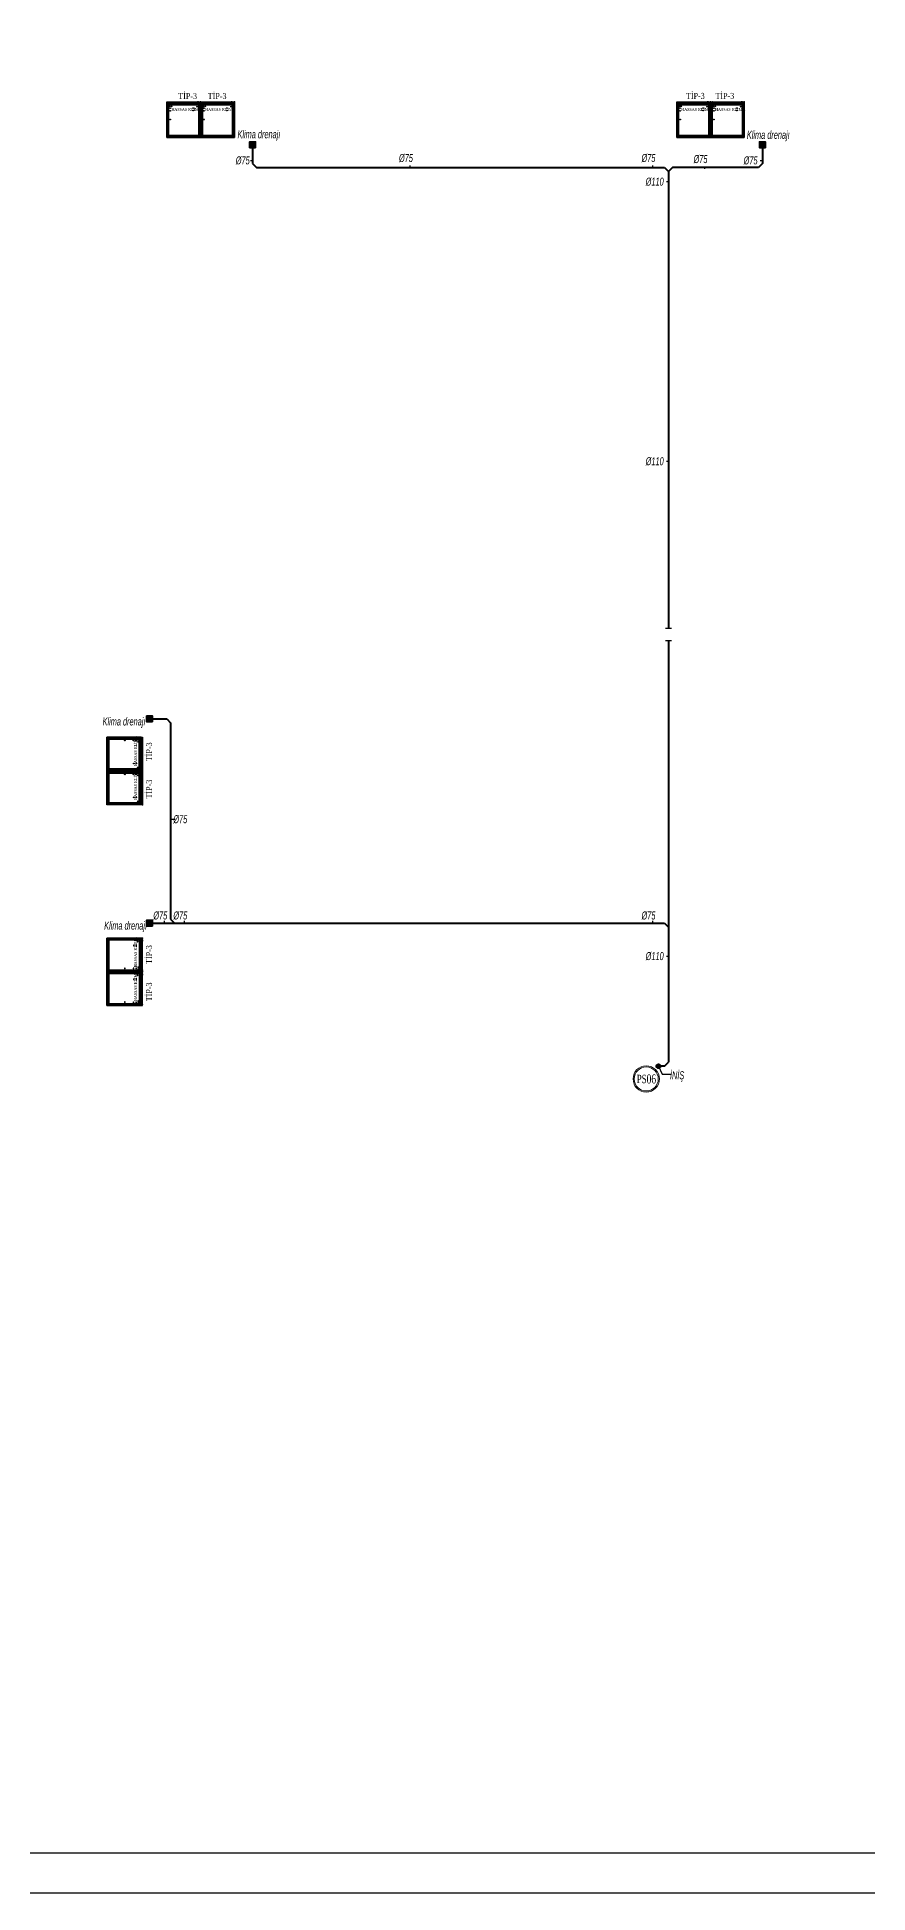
# Model space of a CAD drawing. Header units: centimetres. Extents: x 372964 to 529194, y 28783 to 59011.
# Drawn here: x 453403 to 455481, y 50011 to 54649 of the extents above; entities that cross this region are included whole.
import ezdxf
from ezdxf.enums import TextEntityAlignment as Align

# ---------------------------------------------------------------- set-up
doc = ezdxf.new("R2010")
doc.units = ezdxf.units.CM
for name, color, linetype, lineweight in [('0-KRCN-HVL-SANTRAL', 11, 'Continuous', 30), ('0-KRCN-SHT-PİSSU-BORU', 220, 'PISSU_LINE50', 40), ('0-KRCN-SHT-SÜZGEÇBANYO', 171, 'Continuous', 35), ('0-KRCN-SHT-YAZI-KOLADI-PİSSU', 1, 'Continuous', 35), ('0-KRCN-SHT-YAZI-ÇAP-PİSSU', 41, 'Continuous', 30), ('0-KRCN-Z-ANTET', 71, 'Continuous', 30), ('0-MEKANİK İSTERLER', 6, 'Continuous', 25), ('0-MEKANİK NOTLAR', 4, 'Continuous', 25)]:
    doc.layers.add(name, color=color, linetype=linetype, lineweight=lineweight)
doc.styles.add('MUF', font='isocpeur.ttf')
doc.styles.add('YAZI', font='times.ttf')
doc.styles.add('ÇAP-2', font='ARIALNBI.TTF')
doc.linetypes.add('PISSU_LINE50', pattern='A,50,-10,["C",MUF,S=10,R=0,X=1,Y=-5],0', length=60)

# ---------------------------------------------------------------- blocks, each defined once
blk = doc.blocks.new('A$C354C280E')
at = {"layer": '0-KRCN-SHT-YAZI-KOLADI-PİSSU', "color": 6, "lineweight": 20}
for radius in [22, 20]:
    blk.add_circle((0, 0), radius, dxfattribs=at)
at = {"layer": '0-KRCN-SHT-YAZI-KOLADI-PİSSU', "color": 6, "style": 'YAZI', "width": 0.7}
blk.add_text('PS', height=14, rotation=360, dxfattribs=at).set_placement((0.6, 0), align=Align.MIDDLE_RIGHT)
blk.add_attdef('99', text='', height=14, rotation=360, dxfattribs=at).set_placement((0.6, 0), align=Align.MIDDLE_LEFT)
blk = doc.blocks.new('SE2')
at = {"layer": '0-KRCN-HVL-SANTRAL', "color": 7, "linetype": 'Continuous'}
for p, q in [((270.7, 172.9), (270.7, 258.3)), ((270.7, 258.3), (270.9, 258.3)), ((273, 258.5), (270.9, 258.5)), ((270.9, 258.5), (270.9, 258.4)), ((273, 258.4), (270.9, 258.4)), ((270.9, 258.3), (270.9, 258.3)), ((270.9, 258.3), (273, 258.3)), ((270.9, 172.9), (270.9, 258.3)), ((273, 258.3), (273, 254.7)), ((273, 254.7), (273, 254.7)), ((273, 254.7), (273, 254.7)), ((273, 254.7), (273.2, 254.7)), ((273, 176.2), (273, 254.7)), ((273.1, 254.8), (273.1, 258.3)), ((273.1, 254.8), (273.2, 254.8)), ((273.2, 258.3), (273.3, 258.3)), ((273.2, 254.8), (273.2, 258.3)), ((273.2, 256.8), (273.3, 256.8)), ((273.9, 256.3), (273.2, 256.3)), ((352.7, 255.9), (273.2, 255.9)), ((273.2, 254.7), (273.2, 254.8)), ((273.2, 254.7), (273.2, 176.2)), ((275.8, 253.3), (273.2, 253.3)), ((273.3, 256.8), (273.3, 258.3)), ((352.6, 258.3), (273.3, 258.3)), ((273.3, 258.3), (273.3, 256.8)), ((352.6, 256.8), (273.3, 256.8)), ((273.4, 258.5), (352.5, 258.5)), ((273.4, 256.6), (273.4, 256.6)), ((352.5, 256.6), (273.4, 256.6)), ((275.9, 253.3), (273.6, 253.3)), ((273.6, 253.3), (273.6, 177.3)), ((273.9, 256.5), (273.9, 256.6)), ((351.9, 256.5), (273.9, 256.5)), ((273.9, 256.2), (273.9, 256.5)), ((351.9, 256.2), (273.9, 256.2)), ((274.2, 256.6), (274.2, 256.5)), ((274.2, 256.5), (351.6, 256.5)), ((276.1, 254), (275.8, 254)), ((275.8, 254), (275.8, 253.3)), ((275.9, 177.3), (275.9, 253.3)), ((276.1, 253.7), (276.1, 254)), ((276.1, 253.7), (349.7, 253.7)), ((276.1, 253.3), (276.1, 253.7)), ((349.7, 253.3), (276.1, 253.3)), ((349.7, 254), (350, 254)), ((349.7, 253.7), (349.7, 254)), ((349.7, 253.3), (349.7, 253.7)), ((352.3, 253.3), (349.9, 253.3)), ((349.9, 253.3), (349.9, 177.3)), ((350, 254), (350, 253.3)), ((352.7, 253.3), (350, 253.3)), ((351.6, 256.5), (351.6, 256.6)), ((351.9, 256.6), (351.9, 256.5)), ((351.9, 256.2), (351.9, 256.5)), ((352.7, 256.3), (351.9, 256.3)), ((352.3, 177.3), (352.3, 253.3)), ((352.5, 256.6), (352.5, 256.6)), ((352.7, 258.3), (352.6, 258.3)), ((352.6, 258.3), (352.6, 256.8)), ((352.6, 256.8), (352.6, 258.3)), ((352.7, 256.8), (352.6, 256.8)), ((352.7, 254.8), (352.7, 258.3)), ((352.7, 254.7), (352.7, 254.8)), ((352.8, 254.8), (352.7, 254.8)), ((352.9, 254.7), (352.7, 254.7)), ((352.7, 254.7), (352.7, 176.2)), ((354.9, 258.3), (352.8, 258.3)), ((352.8, 258.3), (352.8, 254.7)), ((352.8, 254.8), (352.8, 258.3)), ((352.9, 254.7), (352.8, 254.7)), ((352.9, 258.5), (354.9, 258.5)), ((352.9, 258.4), (354.9, 258.4)), ((352.9, 254.7), (352.9, 254.7)), ((352.9, 176.2), (352.9, 254.7)), ((354.9, 258.5), (354.9, 258.4)), ((354.9, 172.9), (354.9, 258.3)), ((354.9, 258.3), (354.9, 258.3)), ((355.1, 258.3), (354.9, 258.3)), ((355.1, 172.9), (355.1, 258.3)), ((270.7, 172.9), (270.9, 172.9)), ((270.9, 172.8), (270.9, 172.9)), ((270.9, 172.8), (272.7, 172.8)), ((270.9, 172.7), (270.9, 172.8)), ((272.8, 172.8), (270.9, 172.8)), ((270.9, 172.7), (272.7, 172.7)), ((272.8, 174.5), (272.8, 172.8)), ((273.2, 174.5), (272.8, 174.5)), ((272.8, 174.4), (273.8, 174.3)), ((273, 174.3), (272.8, 174.3)), ((273.7, 174.3), (272.8, 174.3)), ((272.8, 172.9), (272.8, 174.1)), ((272.9, 172.9), (272.9, 174.1)), ((273, 176.2), (273.2, 176.2)), ((273, 176.2), (273, 176.2)), ((273.2, 176.2), (273, 176.2)), ((273, 174.3), (273.6, 174.3)), ((273, 174.2), (273.6, 174.2)), ((273.2, 177.3), (275.8, 177.3)), ((273.2, 176.2), (273.2, 176.2)), ((273.2, 176.2), (273.2, 174.5)), ((273.2, 174.8), (274, 174.7)), ((273.2, 173.5), (273.2, 171.9)), ((273.3, 173.5), (273.3, 171.9)), ((273.3, 171.8), (275.3, 169.5)), ((274, 173.7), (273.4, 173.7)), ((274, 173.6), (273.4, 173.6)), ((274.2, 173.5), (273.4, 173.5)), ((273.4, 173.5), (273.4, 171.9)), ((273.4, 171.9), (275.4, 169.6)), ((273.4, 171.9), (275.4, 169.7)), ((273.5, 173.8), (273.5, 173.7)), ((352.3, 173.8), (273.5, 173.8)), ((273.6, 177.3), (275.9, 177.3)), ((273.7, 174.3), (273.6, 174.3)), ((273.6, 174.3), (273.6, 174.2)), ((273.8, 173.5), (274, 173.5)), ((274, 174.7), (273.9, 174.4)), ((274, 174.7), (274.2, 174.7)), ((274, 173.6), (274, 173.7)), ((274, 173.7), (274.2, 173.7)), ((274, 173.5), (274, 173.6)), ((274.1, 173.5), (274.1, 173.6)), ((274.2, 173.6), (274.1, 173.6)), ((274.2, 174.7), (352.7, 174.7)), ((274.2, 174.7), (275, 174.7)), ((274.2, 174.7), (274.2, 174.5)), ((351.7, 174.5), (274.2, 174.5)), ((274.2, 174.5), (274.2, 174.5)), ((274.2, 173.7), (351.7, 173.7)), ((274.2, 173.7), (274.2, 173.5)), ((274.2, 173.5), (274.2, 173.5)), ((274.2, 173.5), (274.2, 173.5)), ((274.2, 173.5), (274.2, 173.5)), ((351.7, 173.5), (274.2, 173.5)), ((275, 174.5), (275, 174.7)), ((275.4, 174.5), (275.5, 174.5)), ((275.4, 169.7), (275.5, 169.7)), ((275.5, 169.7), (275.5, 169.7)), ((275.5, 169.7), (350.4, 169.7)), ((275.5, 169.7), (275.5, 169.5)), ((275.5, 169.6), (275.5, 169.6)), ((275.5, 169.6), (275.5, 169.5)), ((275.5, 169.5), (275.5, 169.5)), ((350.4, 169.5), (275.5, 169.5)), ((275.8, 176.6), (275.8, 177.3)), ((276.1, 176.6), (275.8, 176.6)), ((275.8, 169.5), (275.8, 169.3)), ((278.6, 169.3), (275.8, 169.3)), ((275.8, 169.3), (278.6, 169.3)), ((275.8, 169.3), (276.1, 169)), ((276.1, 177.3), (349.7, 177.3)), ((276.1, 177.3), (276.1, 176.9)), ((276.1, 176.9), (276.1, 176.6)), ((349.7, 176.9), (276.1, 176.9)), ((278.3, 169), (276.1, 169)), ((276.2, 169), (278.3, 169)), ((278.3, 169), (278.6, 169.3)), ((278.6, 169.3), (278.6, 169.5)), ((315.3, 169.5), (315.3, 169)), ((315.9, 169), (315.3, 169)), ((315.9, 169), (315.9, 169.5)), ((333.4, 169), (315.9, 169)), ((333.4, 169.5), (333.4, 169)), ((334, 169), (333.4, 169)), ((334, 169), (334, 169.5)), ((349.7, 177.3), (349.7, 176.9)), ((349.7, 176.9), (349.7, 176.6)), ((349.7, 176.6), (350, 176.6)), ((349.9, 177.3), (352.3, 177.3)), ((350, 177.3), (352.7, 177.3)), ((350, 176.6), (350, 177.3)), ((350.4, 169.7), (350.4, 169.5)), ((350.4, 169.7), (350.4, 169.7)), ((350.4, 169.7), (350.5, 169.7)), ((350.4, 169.6), (350.4, 169.5)), ((350.4, 169.6), (350.4, 169.6)), ((350.4, 169.5), (350.4, 169.5)), ((350.5, 169.6), (352.5, 171.9)), ((350.5, 169.7), (352.5, 171.9)), ((350.5, 169.5), (352.6, 171.8)), ((351, 170.2), (351, 170.3)), ((351.7, 169.6), (351.1, 170.2)), ((351.2, 170.3), (351.4, 170.1)), ((352.4, 169.6), (351.4, 170.5)), ((351.4, 170.1), (351.6, 170.3)), ((351.7, 173.5), (351.7, 173.7)), ((351.7, 173.7), (351.8, 173.7)), ((351.7, 173.5), (351.7, 173.6)), ((351.7, 173.6), (351.7, 173.6)), ((352.5, 173.5), (351.7, 173.5)), ((351.7, 173.5), (351.7, 173.5)), ((351.7, 173.5), (351.7, 173.5)), ((351.7, 173.5), (351.7, 173.5)), ((352, 169.9), (351.7, 169.6)), ((351.7, 169.6), (352, 169.9)), ((351.7, 169.6), (351.7, 169.6)), ((352.4, 173.7), (351.8, 173.7)), ((351.8, 173.6), (351.8, 173.7)), ((352.4, 173.6), (351.8, 173.6)), ((351.8, 173.5), (351.8, 173.6)), ((351.8, 173.5), (352, 173.5)), ((352, 171.3), (351.9, 171.3)), ((352, 171.3), (352, 171.3)), ((352.1, 174.3), (352.2, 174.3)), ((352.2, 174.3), (352.2, 174.2)), ((352.2, 174.3), (352.8, 174.3)), ((352.2, 174.2), (352.8, 174.2)), ((352.3, 173.8), (352.3, 173.7)), ((352.4, 171.6), (352.6, 171.4)), ((352.5, 171.9), (352.5, 173.5)), ((352.5, 171.9), (352.5, 173.5)), ((352.6, 171.9), (352.6, 173.5)), ((352.6, 171.4), (353.5, 172.5)), ((352.7, 176.2), (352.7, 176.2)), ((352.9, 176.2), (352.7, 176.2)), ((352.7, 176.2), (352.7, 174.5)), ((352.7, 176.2), (352.9, 176.2)), ((352.7, 174.5), (352.7, 174.3)), ((352.7, 174.5), (353.1, 174.5)), ((352.9, 176.2), (352.9, 176.2)), ((352.9, 172.9), (352.9, 174.1)), ((353.4, 170.2), (352.9, 169.6)), ((353, 172.9), (353, 174.1)), ((353, 172.7), (353.1, 172.7)), ((353, 172), (353, 172.7)), ((353.1, 174.5), (353.1, 172.8)), ((353.1, 172.8), (354.9, 172.8)), ((354.9, 172.8), (353.1, 172.8)), ((354.9, 172.7), (353.1, 172.7)), ((353.1, 172.7), (353.1, 172.1)), ((353.4, 170.7), (353.6, 170.9)), ((354, 172.5), (354.6, 172)), ((354.6, 171.5), (354.1, 170.9)), ((354.2, 170.9), (354.1, 170.9)), ((354.2, 171), (354.2, 170.9)), ((354.5, 172.7), (354.5, 172)), ((354.5, 172.7), (354.5, 172)), ((354.5, 172.1), (354.5, 172.7)), ((354.5, 171.4), (354.5, 171.3)), ((354.5, 171.4), (354.5, 171.3)), ((354.5, 171.3), (354.5, 171.3)), ((354.5, 171.3), (354.5, 171.3)), ((354.5, 171.3), (354.5, 171.3)), ((354.9, 172.8), (354.9, 172.9)), ((355.1, 172.9), (354.9, 172.9)), ((354.9, 172.7), (354.9, 172.8))]:
    blk.add_line(p, q, dxfattribs=at)
blk.add_lwpolyline([(270.7, 258.5), (355.1, 258.5), (355.1, 169.5), (270.7, 169.5)], close=True, dxfattribs=at)
for centre, radius in [((274, 251.9), 0.35), ((351.8, 251.9), 0.35), ((274, 227.5), 0.35), ((274, 203.1), 0.35), ((289.2, 190.8), 0.9), ((289.2, 184.8), 0.9), ((346.6, 213.3), 0.9), ((346.8, 191.8), 0.9), ((346.8, 185), 0.9), ((351.8, 227.5), 0.35), ((351.8, 203.1), 0.35), ((274, 178.7), 0.35), ((279.2, 181.3), 0.9), ((343.6, 180.4), 0.9), ((348.3, 180.4), 0.9), ((351.8, 178.7), 0.35)]:
    blk.add_circle(centre, radius, dxfattribs=at)
for centre, radius, start, end in [((270.9, 258.3), 0.2, 90, 180), ((270.9, 258.3), 0.1, 90, 180), ((273, 258.3), 0.2, 0, 90), ((273, 258.3), 0.1, 0, 90), ((273.4, 258.3), 0.2, 90, 180), ((273.4, 256.8), 0.2, 180, 270), ((273.4, 258.3), 0.1, 157.5, 180), ((352.5, 258.3), 0.2, 0, 90), ((352.5, 256.8), 0.2, 270, 0), ((352.5, 258.3), 0.1, 0, 32.8923), ((352.9, 258.3), 0.2, 90, 180), ((352.9, 258.3), 0.1, 90, 180), ((354.9, 258.3), 0.2, 0, 90), ((354.9, 258.3), 0.1, 0, 90), ((270.9, 172.9), 0.2, 180, 270), ((270.9, 172.9), 0.1, 180, 270), ((272.7, 172.9), 0.2, 270, 0), ((272.7, 172.9), 0.1, 270, 0), ((273, 174.1), 0.2, 90, 180), ((273, 174.1), 0.1, 90, 180), ((273.4, 173.5), 0.2, 90, 180), ((273.4, 171.9), 0.2, 180, 222), ((273.4, 173.5), 0.1, 90, 180), ((273.4, 171.9), 0.1, 180, 222), ((274.2, 173.8), 0.65, 90, 180), ((273.8, 173.3), 0.2, 90, 112.3795), ((274, 173.6), 0.1, 0, 90), ((275, 174), 0.7, 50.2113, 90), ((275.5, 169.7), 0.2, 222, 270), ((275.5, 169.7), 0.1, 222, 270), ((275, 174), 0.7, 45.9033, 50.2113), ((275.9, 169.3), 0.05, 180, 225), ((276.2, 169), 0.05, 225, 270), ((278.3, 169), 0.05, 270, 315), ((278.6, 169.3), 0.05, 315, 0), ((350.4, 169.7), 0.1, 270, 318), ((350.4, 169.7), 0.2, 270, 318), ((351.7, 173.8), 0.65, 0, 90), ((351.8, 173.6), 0.1, 90, 180), ((352, 173.3), 0.2, 67.6205, 90), ((352.4, 173.5), 0.2, 0, 90), ((352.4, 173.5), 0.1, 0, 90), ((352.7, 169.9), 0.381, 228, 318), ((352.4, 171.9), 0.1, 318, 0), ((352.4, 171.9), 0.2, 318, 0), ((352.8, 174.1), 0.2, 0, 90), ((352.8, 174.1), 0.1, 0, 90), ((353.1, 172.9), 0.2, 180, 270), ((353.1, 172.9), 0.1, 180, 270), ((353.2, 170.4), 0.381, 318, 48), ((353.8, 172.2), 0.381, 48, 138), ((353.8, 171.2), 0.381, 228, 318), ((354.2, 171.3), 0.38, 270, 0), ((354.2, 171.3), 0.3, 275.5701, 0), ((354.2, 171.3), 0.38, 270, 0), ((354.3, 171.7), 0.381, 318, 48), ((354.9, 172.9), 0.1, 270, 0), ((354.9, 172.9), 0.2, 270, 0)]:
    blk.add_arc(centre, radius, start, end, dxfattribs=at)
for centre, major_axis, start_param, end_param in [((273.4, 256.8), (0, 0.2), 1.570796, 3.141593), ((352.5, 256.8), (0, -0.2), 0, 1.570796)]:
    blk.add_ellipse(centre, major_axis=major_axis, ratio=0.5, start_param=start_param, end_param=end_param, dxfattribs=at)
for points in [[(273.4, 258.5), (273.4, 258.5), (273.4, 258.5), (273.3, 258.4), (273.3, 258.4), (273.3, 258.4), (273.3, 258.4), (273.3, 258.3), (273.3, 258.3), (273.3, 258.3)], [(352.6, 258.3), (352.6, 258.3), (352.6, 258.3), (352.5, 258.4), (352.5, 258.4), (352.5, 258.4), (352.5, 258.4), (352.5, 258.5), (352.5, 258.5), (352.5, 258.5)]]:
    blk.add_open_spline(points, degree=3, knots=[0, 0, 0, 0, 0.25, 0.25, 0.5, 0.5, 0.75, 0.75, 1, 1, 1, 1], dxfattribs=at)
blk.add_point((270.7, 169.5), dxfattribs=at)
blk = doc.blocks.new('0-MEK-SHT-SÜZGEÇ BANYO-1')
at = {"layer": '0-KRCN-SHT-SÜZGEÇBANYO', "color": 120, "lineweight": 20}
for p, q in [((-5, -4.5), (5, -4.5)), ((-5, -6.5), (5, -6.5)), ((-5, -8.5), (5, -8.5)), ((-5, -10.5), (5, -10.5))]:
    blk.add_line(p, q, dxfattribs=at)
at = {"layer": '0-KRCN-SHT-SÜZGEÇBANYO'}
blk.add_lwpolyline([(-7.5, 0), (7.5, 0), (7.5, -15), (-7.5, -15)], close=True, dxfattribs=at)
at = {"layer": '0-KRCN-SHT-SÜZGEÇBANYO', "color": 120, "lineweight": 20}
blk.add_lwpolyline([(-5, -2.5), (5, -2.5), (5, -12.5), (-5, -12.5)], close=True, dxfattribs=at)
at = {"layer": '0-KRCN-SHT-SÜZGEÇBANYO'}
blk.add_circle((0, -7.5), 3.5, dxfattribs=at)

msp = doc.modelspace()

# ---------------------------------------------------------------- hatches: boundary and pattern name
at = {"layer": '0-KRCN-SHT-PİSSU-BORU'}
h = msp.add_hatch(dxfattribs=at)
h.set_pattern_fill('ANSI37', color=256, scale=0.2, angle=180)
h.set_pattern_definition([(45, (451579.9841, 60482.29687), (-0.449012806, 0.449012806), []), (135, (451579.9841, 60482.29687), (-0.449012806, -0.449012806), [])])
h.paths.add_polyline_path([(454960.229, 52077.16, 1), (454954.229, 52077.16, 1)])
h.paths.add_polyline_path([(454962.229, 52077.16, 1), (454952.229, 52077.16, 1)])

# ---------------------------------------------------------------- linework, layer by layer
for p, q in [((453942.246, 54376.563), (453942.246, 54332.96)), ((455217.246, 54376.563), (455217.246, 54332.96)), ((453942.246, 54332.96), (453952.246, 54322.96)), ((453952.246, 54322.96), (454972.531, 54322.96)), ((454972.531, 54322.96), (454982.531, 54312.96)), ((454992.531, 54322.96), (454982.531, 54312.96)), ((454982.531, 54312.96), (454982.531, 53170.797)), ((455207.246, 54322.96), (454992.531, 54322.96)), ((455217.246, 54332.96), (455207.246, 54322.96)), ((454982.531, 53139.905), (454982.531, 52087.16)), ((453688.246, 52945.063), (453727.835, 52945.063)), ((453727.835, 52945.063), (453737.235, 52935.663)), ((453737.235, 52935.663), (453737.235, 52444.963)), ((453688.246, 52434.963), (454972.531, 52434.963)), ((453737.235, 52444.963), (453747.235, 52434.963)), ((454972.531, 52434.963), (454982.531, 52424.963)), ((454972.531, 52077.16), (454982.531, 52087.16)), ((454972.531, 52077.16), (454962.229, 52077.16))]:
    msp.add_line(p, q, dxfattribs=at)
for radius in [5, 3]:
    msp.add_circle((454957.229, 52077.16), radius, dxfattribs=at)
at = {"layer": '0-KRCN-SHT-YAZI-ÇAP-PİSSU', "linetype": 'Continuous'}
for p, q in [((453936.899, 54341.028), (453942.246, 54341.028)), ((454335.394, 54328.307), (454335.394, 54322.96)), ((454941.906, 54328.307), (454941.906, 54322.96)), ((455071.993, 54325.633), (455071.993, 54320.287)), ((455211.899, 54341.028), (455217.246, 54341.028)), ((454977.185, 54287.858), (454982.531, 54287.858)), ((454977.185, 53589.133), (454982.531, 53589.133)), ((454990.031, 53170.797), (454975.031, 53170.797)), ((454990.031, 53139.905), (454975.031, 53139.905)), ((453749, 52694), (453737.235, 52694)), ((453721.12, 52440.309), (453721.12, 52434.963)), ((453771.178, 52440.309), (453771.178, 52434.963)), ((454941.906, 52440.309), (454941.906, 52434.963)), ((454977.185, 52352.506), (454982.531, 52352.506)), ((454957.229, 52077.16), (454966.177, 52057.394)), ((454966.177, 52057.394), (454988.04, 52057.394))]:
    msp.add_line(p, q, dxfattribs=at)
at = {"layer": '0-KRCN-Z-ANTET'}
for points in [[(405464.066, 50011.261), (529193.918, 50011.261), (529193.918, 59011.261), (405464.066, 59011.261)], [(438064.066, 50111.261), (469564.066, 50111.261), (469564.066, 58911.261), (438064.066, 58911.261)]]:
    msp.add_lwpolyline(points, close=True, dxfattribs=at)

# ---------------------------------------------------------------- block references
at = {"layer": '0-KRCN-SHT-SÜZGEÇBANYO', "xscale": -1, "rotation": 270}
for p in [(453949.746, 54380.063), (455224.746, 54380.063), (453692.246, 52945.063), (453692.246, 52434.963)]:
    msp.add_blockref('0-MEK-SHT-SÜZGEÇ BANYO-1', p, dxfattribs=at)
at = {"layer": '0-KRCN-SHT-YAZI-KOLADI-PİSSU', "color": 6, "lineweight": 20}
ref = msp.add_blockref('A$C354C280E', (454926.697, 52045.377), dxfattribs=dict(at, xscale=1.5, yscale=1.5, zscale=1.5))
ref.add_attrib('99', '06', dxfattribs={"color": 6, "height": 22.5, "style": 'YAZI', "width": 0.7}).set_placement((454927.601, 52045.377), align=Align.MIDDLE_LEFT)
at = {"layer": '0-MEKANİK İSTERLER', "color": 4}
for p, rotation in [((454082.975, 54656.535), 180), ((454167.375, 54656.535), 180), ((455357.975, 54656.535), 180), ((455442.375, 54656.535), 180), ((453836.218, 52544.333), 89.99999999999999), ((453836.218, 52459.933), 89.99999999999999)]:
    msp.add_blockref('SE2', p, dxfattribs=dict(at, rotation=rotation))
at = {"layer": '0-MEKANİK İSTERLER', "color": 4, "xscale": -1, "rotation": 89.99999999999993}
for p in [(453836.218, 52668.092), (453836.218, 52583.692)]:
    msp.add_blockref('SE2', p, dxfattribs=at)

# ---------------------------------------------------------------- texts
at = {"layer": '0-KRCN-SHT-YAZI-ÇAP-PİSSU', "linetype": 'Continuous', "style": 'ÇAP-2', "width": 0.7}
for p in [(453904.587, 54396.255), (455178.231, 54394.861), (453567.202, 52928.787), (453571.132, 52418.69)]:
    msp.add_text('Klima drenajı', height=20, dxfattribs=at).set_placement(p)
for s, p in [('%%C75', (454343.101, 54346.982)), ('%%C75', (454949.613, 54346.982)), ('%%C75', (453934.904, 54340.982)), ('%%C75', (455079.699, 54344.309)), ('%%C75', (455204.904, 54340.982)), ('%%C110', (454970.19, 54287.812)), ('%%C110', (454970.19, 53589.087)), ('%%C75', (453778.799, 52694.536)), ('%%C75', (453728.826, 52453.984)), ('%%C75', (453778.885, 52453.984)), ('%%C75', (454949.613, 52453.984)), ('%%C110', (454970.19, 52352.459)), ('İNİŞ', (455021.699, 52054.586))]:
    msp.add_text(s, height=20, dxfattribs=at).set_placement(p, align=Align.MIDDLE_RIGHT)
at = {"layer": '0-MEKANİK NOTLAR', "style": 'YAZI', "width": 0.8}
for s, height, p in [('TİP-3', 15, (453756.353, 54494.264)), ('TİP-3', 15, (453830.076, 54494.264)), ('TİP-3', 15, (455025.913, 54494.714)), ('TİP-3', 15, (455099.636, 54494.714)), ('HASSAS KLİMA', 7, (453739.247, 54464.726)), ('HASSAS KLİMA', 7, (453823.647, 54464.726)), ('HASSAS KLİMA', 7, (455014.247, 54464.726)), ('HASSAS KLİMA', 7, (455098.647, 54464.726))]:
    msp.add_text(s, height=height, dxfattribs=at).set_placement(p)
for s, height, p in [('HASSAS KLİMA', 7, (453652.923, 52827.369)), ('TİP-3', 15, (453690.856, 52839.464)), ('HASSAS KLİMA', 7, (453652.923, 52742.969)), ('TİP-3', 15, (453690.856, 52746.227)), ('HASSAS KLİMA', 7, (453652.923, 52324.364)), ('TİP-3', 15, (453690.856, 52332.763)), ('HASSAS KLİMA', 7, (453652.923, 52239.964)), ('TİP-3', 15, (453690.856, 52239.526))]:
    msp.add_text(s, height=height, rotation=90, dxfattribs=at).set_placement(p)

doc.saveas('drawing.dxf')
